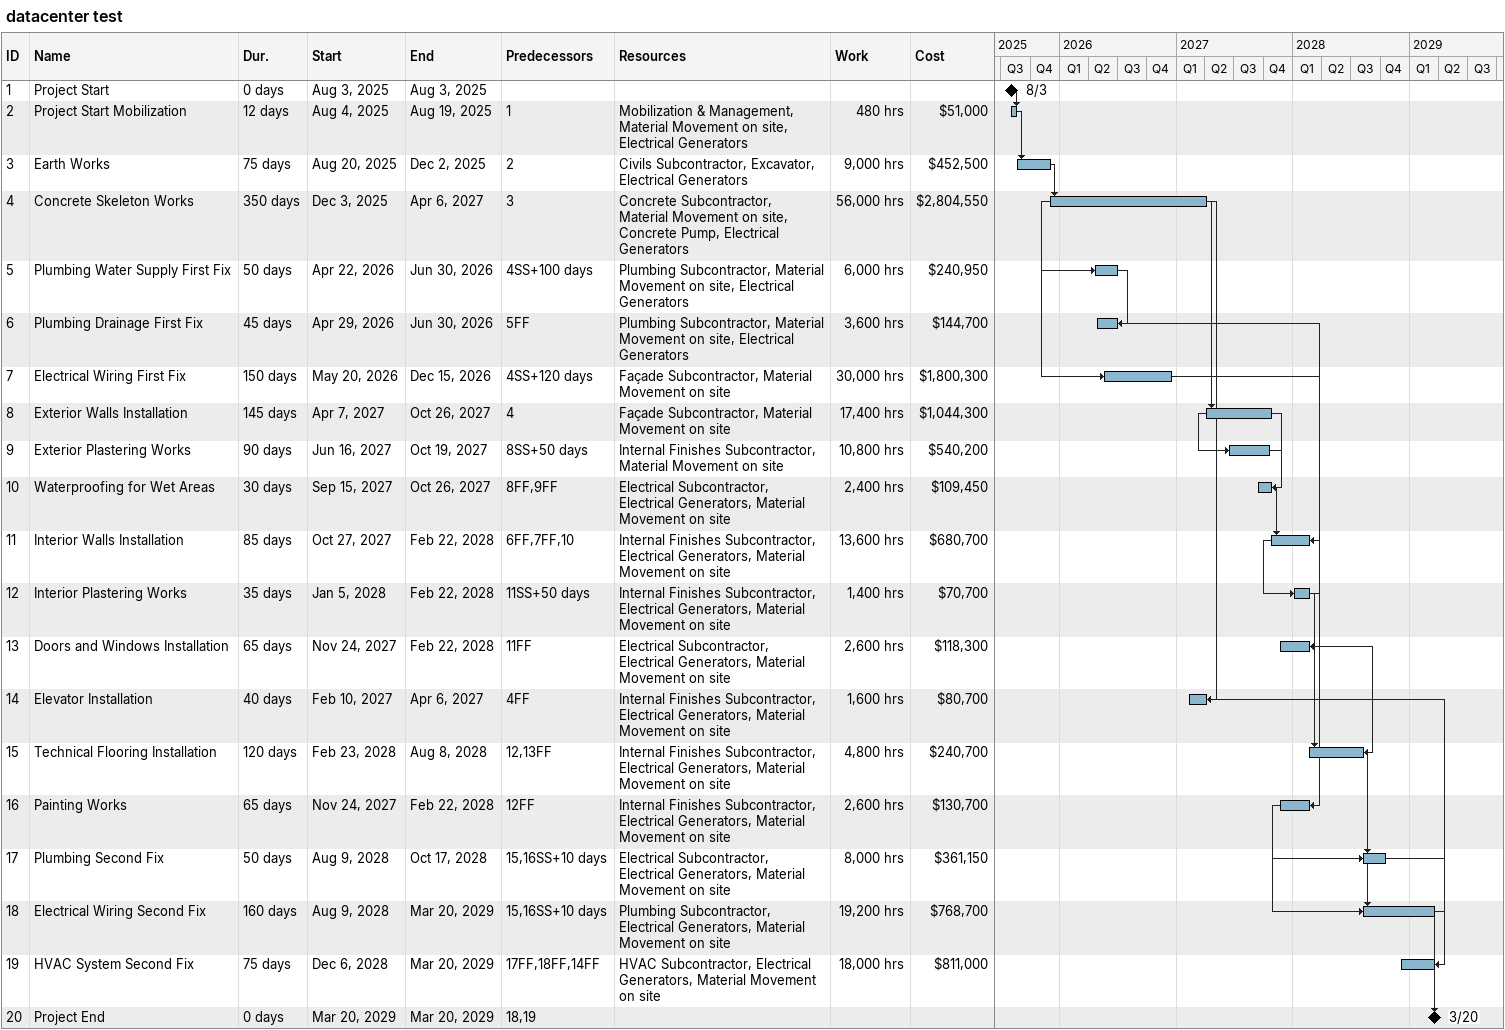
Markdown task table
datacenter test

| ID | Task | Duration | Start | Finish | Predecessors | Resources | Work (h) | Cost ($) |
|---|---|---|---|---|---|---|---|---|
| 1 | Project Start | 0d | 2025-08-03 | 2025-08-03 |  |  |  |  |
| 2 | Project Start Mobilization | 12d | 2025-08-04 | 2025-08-19 | 1 | Mobilization & Management, Material Movement on site, Electrical Generators | 480 | 51000 |
| 3 | Earth Works | 75d | 2025-08-20 | 2025-12-02 | 2 | Civils Subcontractor, Excavator, Electrical Generators | 9000 | 452500 |
| 4 | Concrete Skeleton Works | 350d | 2025-12-03 | 2027-04-06 | 3 | Concrete Subcontractor, Material Movement on site, Concrete Pump, Electrical Generators | 56000 | 2804550 |
| 5 | Plumbing Water Supply First Fix | 50d | 2026-04-22 | 2026-06-30 | 4SS+100d | Plumbing Subcontractor, Material Movement on site, Electrical Generators | 6000 | 240950 |
| 6 | Plumbing Drainage First Fix | 45d | 2026-04-29 | 2026-06-30 | 5FF | Plumbing Subcontractor, Material Movement on site, Electrical Generators | 3600 | 144700 |
| 7 | Electrical Wiring First Fix | 150d | 2026-05-20 | 2026-12-15 | 4SS+120d | Façade Subcontractor, Material Movement on site | 30000 | 1800300 |
| 8 | Exterior Walls Installation | 145d | 2027-04-07 | 2027-10-26 | 4 | Façade Subcontractor, Material Movement on site | 17400 | 1044300 |
| 9 | Exterior Plastering Works | 90d | 2027-06-16 | 2027-10-19 | 8SS+50d | Internal Finishes Subcontractor, Material Movement on site | 10800 | 540200 |
| 10 | Waterproofing for Wet Areas | 30d | 2027-09-15 | 2027-10-26 | 8FF, 9FF | Electrical Subcontractor, Electrical Generators, Material Movement on site | 2400 | 109450 |
| 11 | Interior Walls Installation | 85d | 2027-10-27 | 2028-02-22 | 6FF, 7FF, 10 | Internal Finishes Subcontractor, Electrical Generators, Material Movement on site | 13600 | 680700 |
| 12 | Interior Plastering Works | 35d | 2028-01-05 | 2028-02-22 | 11SS+50d | Internal Finishes Subcontractor, Electrical Generators, Material Movement on site | 1400 | 70700 |
| 13 | Doors and Windows Installation | 65d | 2027-11-24 | 2028-02-22 | 11FF | Electrical Subcontractor, Electrical Generators, Material Movement on site | 2600 | 118300 |
| 14 | Elevator Installation | 40d | 2027-02-10 | 2027-04-06 | 4FF | Internal Finishes Subcontractor, Electrical Generators, Material Movement on site | 1600 | 80700 |
| 15 | Technical Flooring Installation | 120d | 2028-02-23 | 2028-08-08 | 12, 13FF | Internal Finishes Subcontractor, Electrical Generators, Material Movement on site | 4800 | 240700 |
| 16 | Painting Works | 65d | 2027-11-24 | 2028-02-22 | 12FF | Internal Finishes Subcontractor, Electrical Generators, Material Movement on site | 2600 | 130700 |
| 17 | Plumbing Second Fix | 50d | 2028-08-09 | 2028-10-17 | 15, 16SS+10d | Electrical Subcontractor, Electrical Generators, Material Movement on site | 8000 | 361150 |
| 18 | Electrical Wiring Second Fix | 160d | 2028-08-09 | 2029-03-20 | 15, 16SS+10d | Plumbing Subcontractor, Electrical Generators, Material Movement on site | 19200 | 768700 |
| 19 | HVAC System Second Fix | 75d | 2028-12-06 | 2029-03-20 | 17FF, 18FF, 14FF | HVAC Subcontractor, Electrical Generators, Material Movement on site | 18000 | 811000 |
| 20 | Project End | 0d | 2029-03-20 | 2029-03-20 | 18, 19 |  |  |  |
